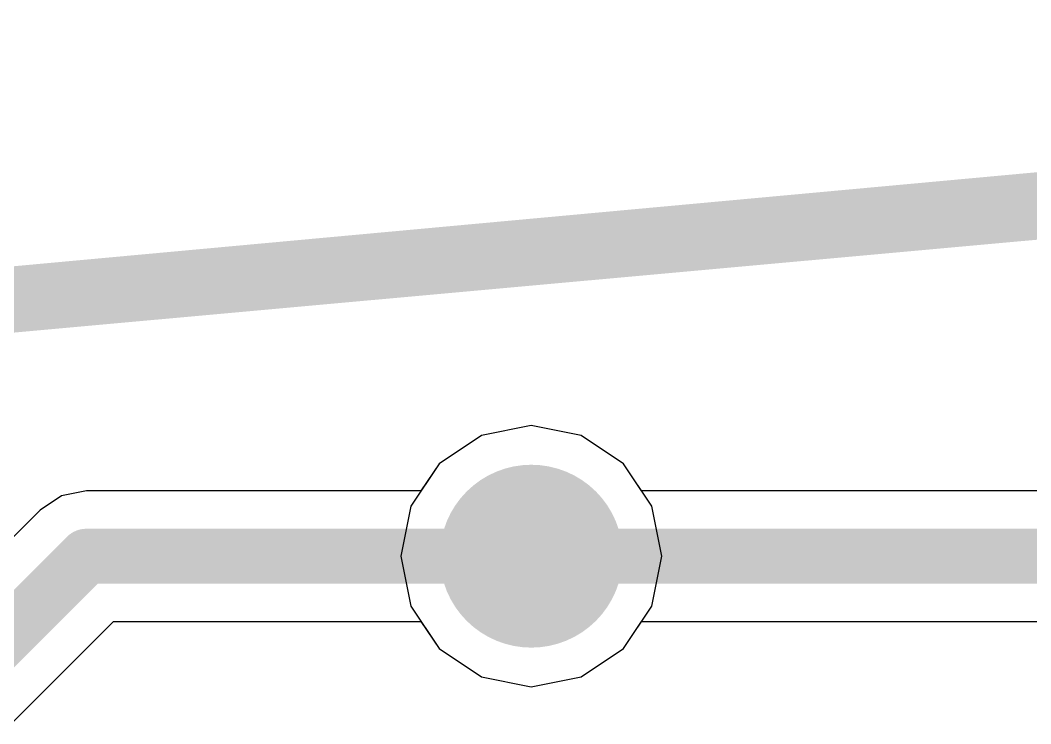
# Model space of a CAD drawing. Header units: millimetres. Extents: x 80 to 238, y 80 to 227.
# Drawn here: x 101.113 to 103.876, y 94.436 to 96.36 of the extents above; entities that cross this region are included whole.
import ezdxf

# ---------------------------------------------------------------- set-up
doc = ezdxf.new("R2010")
doc.units = ezdxf.units.MM
for name, color, linetype in [('BottomLayer', 5, 'Continuous'), ('DrillDrawing', 1, 'Continuous'), ('DrillGuide', 244, 'Continuous'), ('KeepOutLayer', 6, 'Continuous'), ('Mechanical1', 6, 'Continuous'), ('MidLayer1', 16, 'Continuous'), ('MidLayer2', 76, 'Continuous'), ('MultiLayer', 9, 'Continuous'), ('TopLayer', 1, 'Continuous'), ('TopOverlay', 2, 'Continuous'), ('ViaHoleLayer', 16, 'Continuous')]:
    doc.layers.add(name, color=color, linetype=linetype)

msp = doc.modelspace()

# ---------------------------------------------------------------- linework, layer by layer
at = {"layer": 'BottomLayer'}
for p, q in [((102.5101, 95.2513), (102.3736, 95.2241)), ((102.6467, 95.2241), (102.5101, 95.2513)), ((102.3736, 95.2241), (102.2578, 95.1467)), ((102.7625, 95.1467), (102.6467, 95.2241)), ((102.2578, 95.1467), (102.1804, 95.031)), ((102.8118, 95.0728), (102.7625, 95.1467)), ((108.35, 95.0728), (102.8118, 95.0728)), ((102.1804, 95.031), (102.1533, 94.8944)), ((102.1533, 94.8944), (102.1804, 94.7578)), ((102.1804, 94.7578), (102.2578, 94.6421)), ((102.7625, 94.6421), (102.8118, 94.716)), ((102.8118, 94.716), (108.35, 94.716)), ((102.2578, 94.6421), (102.3736, 94.5647)), ((102.6467, 94.5647), (102.7625, 94.6421)), ((102.3736, 94.5647), (102.5101, 94.5375)), ((102.5101, 94.5375), (102.6467, 94.5647))]:
    msp.add_line(p, q, dxfattribs=at)
for points, const_width in [([(102.3851, 94.8944, 1), (102.6351, 94.8944, 1)], 0.25), ([(102.4726, 94.8944, 1), (102.5476, 94.8944, 1)], 0.075)]:
    msp.add_lwpolyline(points, format="xyb", close=True, dxfattribs=dict(at, const_width=const_width))
at = {"layer": 'BottomLayer', "const_width": 0.15}
msp.add_lwpolyline([(102.5101, 94.8944), (108.7, 94.8944)], dxfattribs=at)
at = {"layer": 'DrillDrawing', "const_width": 0.15}
msp.add_lwpolyline([(83.2252, 110.8907, -1.632083), (101.0442, 80.0273)], format="xyb", dxfattribs=at)
at = {"layer": 'DrillDrawing', "const_width": 0.1}
msp.add_lwpolyline([(102.4601, 94.8944, 1), (102.5601, 94.8944, 1)], format="xyb", close=True, dxfattribs=at)
at = {"layer": 'DrillGuide', "const_width": 0.1}
msp.add_lwpolyline([(102.4601, 94.8944, 1), (102.5601, 94.8944, 1)], format="xyb", close=True, dxfattribs=at)
at = {"layer": 'KeepOutLayer', "const_width": 0.15}
msp.add_lwpolyline([(83.2252, 110.8907, -1.632083), (101.0442, 80.0273)], format="xyb", dxfattribs=at)
at = {"layer": 'Mechanical1', "const_width": 0.15}
msp.add_lwpolyline([(83.2252, 110.8907, -1.632083), (101.0442, 80.0273)], format="xyb", dxfattribs=at)
msp.add_lwpolyline([(92.9365, 94.8405), (107.8751, 96.1963)], dxfattribs=at)
at = {"layer": 'MidLayer1'}
for p, q in [((102.5101, 95.2513), (102.3736, 95.2241)), ((102.6467, 95.2241), (102.5101, 95.2513)), ((102.3736, 95.2241), (102.2578, 95.1467)), ((102.7625, 95.1467), (102.6467, 95.2241)), ((102.2578, 95.1467), (102.1804, 95.031)), ((102.8398, 95.031), (102.7625, 95.1467)), ((102.1804, 95.031), (102.1533, 94.8944)), ((102.867, 94.8944), (102.8398, 95.031)), ((102.1533, 94.8944), (102.1804, 94.7578)), ((102.8398, 94.7578), (102.867, 94.8944)), ((102.1804, 94.7578), (102.2578, 94.6421)), ((102.7625, 94.6421), (102.8398, 94.7578)), ((102.2578, 94.6421), (102.3736, 94.5647)), ((102.6467, 94.5647), (102.7625, 94.6421)), ((102.3736, 94.5647), (102.5101, 94.5375)), ((102.5101, 94.5375), (102.6467, 94.5647))]:
    msp.add_line(p, q, dxfattribs=at)
at = {"layer": 'MidLayer1', "const_width": 0.25}
msp.add_lwpolyline([(102.3851, 94.8944, 1), (102.6351, 94.8944, 1)], format="xyb", close=True, dxfattribs=at)
at = {"layer": 'MidLayer2'}
for p, q in [((102.5101, 95.2513), (102.3736, 95.2241)), ((102.6467, 95.2241), (102.5101, 95.2513)), ((102.3736, 95.2241), (102.2578, 95.1467)), ((102.7625, 95.1467), (102.6467, 95.2241)), ((102.2578, 95.1467), (102.1804, 95.031)), ((102.8398, 95.031), (102.7625, 95.1467)), ((102.1804, 95.031), (102.1533, 94.8944)), ((102.867, 94.8944), (102.8398, 95.031)), ((102.1533, 94.8944), (102.1804, 94.7578)), ((102.8398, 94.7578), (102.867, 94.8944)), ((102.1804, 94.7578), (102.2578, 94.6421)), ((102.7625, 94.6421), (102.8398, 94.7578)), ((102.2578, 94.6421), (102.3736, 94.5647)), ((102.6467, 94.5647), (102.7625, 94.6421)), ((102.3736, 94.5647), (102.5101, 94.5375)), ((102.5101, 94.5375), (102.6467, 94.5647))]:
    msp.add_line(p, q, dxfattribs=at)
at = {"layer": 'MidLayer2', "const_width": 0.25}
msp.add_lwpolyline([(102.3851, 94.8944, 1), (102.6351, 94.8944, 1)], format="xyb", close=True, dxfattribs=at)
at = {"layer": 'MultiLayer', "const_width": 0.25}
msp.add_lwpolyline([(102.3851, 94.8944, 1), (102.6351, 94.8944, 1)], format="xyb", close=True, dxfattribs=at)
at = {"layer": 'TopLayer'}
for p, q in [((102.5101, 95.2513), (102.3736, 95.2241)), ((102.6467, 95.2241), (102.5101, 95.2513)), ((102.3736, 95.2241), (102.2578, 95.1467)), ((102.7625, 95.1467), (102.6467, 95.2241)), ((102.2578, 95.1467), (102.2084, 95.0728)), ((102.8398, 95.031), (102.7625, 95.1467)), ((101.2252, 95.0592), (101.1674, 95.0206)), ((101.2935, 95.0728), (101.2252, 95.0592)), ((102.2084, 95.0728), (101.2935, 95.0728)), ((102.867, 94.8944), (102.8398, 95.031)), ((101.1674, 95.0206), (99.1002, 92.9534)), ((102.8398, 94.7578), (102.867, 94.8944)), ((102.7625, 94.6421), (102.8398, 94.7578)), ((99.3003, 92.6488), (101.3674, 94.716)), ((101.3674, 94.716), (102.2084, 94.716)), ((102.2084, 94.716), (102.2578, 94.6421)), ((102.2578, 94.6421), (102.3736, 94.5647)), ((102.6467, 94.5647), (102.7625, 94.6421)), ((102.3736, 94.5647), (102.5101, 94.5375)), ((102.5101, 94.5375), (102.6467, 94.5647))]:
    msp.add_line(p, q, dxfattribs=at)
for points, const_width in [([(102.3851, 94.8944, 1), (102.6351, 94.8944, 1)], 0.25), ([(101.256, 94.8944, 1), (101.331, 94.8944, 1)], 0.075), ([(101.256, 94.8944, 1), (101.331, 94.8944, 1)], 0.075), ([(102.4726, 94.8944, 1), (102.5476, 94.8944, 1)], 0.075)]:
    msp.add_lwpolyline(points, format="xyb", close=True, dxfattribs=dict(at, const_width=const_width))
at = {"layer": 'TopLayer', "const_width": 0.15}
for points in [[(99.1741, 92.775), (101.2935, 94.8944)], [(101.2935, 94.8944), (102.5101, 94.8944)]]:
    msp.add_lwpolyline(points, dxfattribs=at)
at = {"layer": 'TopOverlay', "const_width": 0.15}
msp.add_lwpolyline([(95.5464, 95.1019), (107.8695, 96.2342)], dxfattribs=at)
at = {"layer": 'ViaHoleLayer', "const_width": 0.1}
msp.add_lwpolyline([(102.4601, 94.8944, 1), (102.5601, 94.8944, 1)], format="xyb", close=True, dxfattribs=at)

doc.saveas('drawing.dxf')
